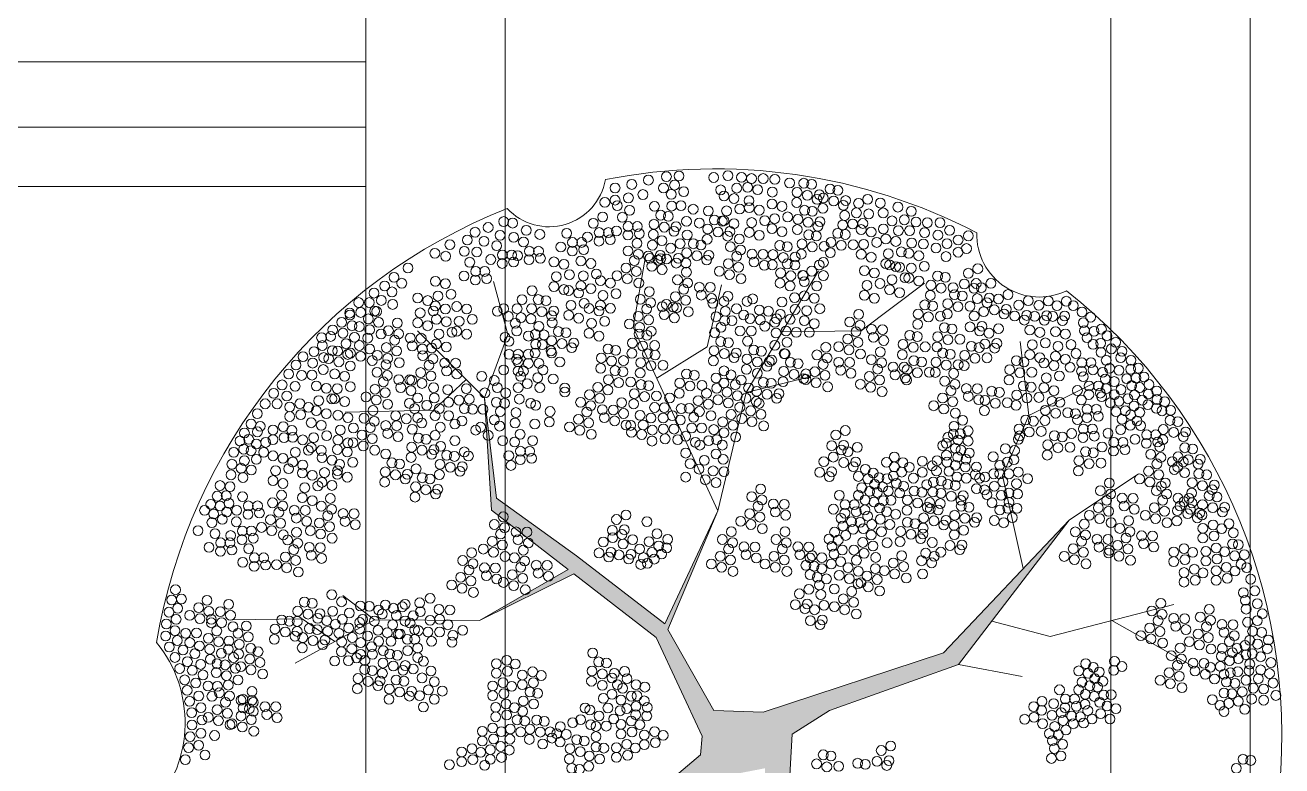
# Model space of a CAD drawing. Header units: metres. Extents: x 0 to 8495, y 0 to 3455.
# Drawn here: x 8299.3 to 8301.375, y 221.845 to 223.068 of the extents above; entities that cross this region are included whole.
import ezdxf

# ---------------------------------------------------------------- set-up
doc = ezdxf.new("R2010")
doc.units = ezdxf.units.M
doc.header["$MEASUREMENT"] = 0
doc.layers.get('0').update_dxf_attribs({"lineweight": 18})
doc.layers.add('zelen', color=69, linetype='Continuous', lineweight=18)

# ---------------------------------------------------------------- blocks, each defined once
blk = doc.blocks.new('z_550')
at = {"linetype": 'Continuous', "lineweight": 13}
blk.add_hatch(color=256, dxfattribs=at).paths.add_polyline_path([(13.85, -29.92), (13.85, -95.11), (29.93, -116.54), (22.78, -191.56), (37.59, -108.88), (81.37, -125.37), (37.97, -106.72), (23.68, -91.54), (28.15, -12.06), (47.8, 0.45), (115.71, 24.56), (173.79, 100.47), (107.67, 30.81), (12.96, -0.45), (-12.96, 0.45), (-37.24, 43.13), (-10.88, 105.37), (-38.87, 45.99), (-85.33, 81.71), (-127.33, 112.08), (-133.58, 164.77), (-130.01, 105.83), (-89.6, 74.6), (-136.3, 47.8), (-86.67, 72.34), (-43.34, 38.85), (-19.21, -12.95), (-20.1, -22.77), (-85.33, -78.14), (-88.9, -115.65), (-154.13, -152.26), (-82.65, -116.54), (-78.18, -82.61), (-9.38, -34.38)])
at = {"lineweight": 13}
for p, q in [((-55.42, 202.04), (-48.97, 239.09)), ((3.99, 167.59), (42.08, 231.66)), ((-121.44, 198.23), (-128.87, 226.09)), ((64.38, 200.09), (97.82, 225.16)), ((-16.45, 191.73), (-9.02, 224.23)), ((-133.58, 164.77), (-168.82, 200.09)), ((-10.88, 105.37), (-55.42, 202.04)), ((23.03, 199.62), (64.38, 200.09)), ((-133.58, 164.77), (-121.44, 198.23)), ((-43.07, 175.24), (-16.45, 191.73)), ((152.64, 155.51), (147.99, 194.51)), ((-143.31, 174.52), (-160.46, 158.3)), ((3.99, 167.59), (37.44, 175.94)), ((152.64, 155.51), (186.09, 172.23)), ((-10.88, 105.37), (3.99, 167.59)), ((-133.58, 164.77), (-130.01, 105.83)), ((-127.33, 112.08), (-133.58, 164.77)), ((-160.46, 158.3), (-206.91, 157.37)), ((138.7, 123.94), (152.64, 155.51)), ((149.66, 75.05), (138.7, 123.94)), ((173.79, 100.47), (210.24, 124.87)), ((-130.01, 105.83), (-89.6, 74.6)), ((-85.33, 81.71), (-127.33, 112.08)), ((-38.87, 45.99), (-10.88, 105.37)), ((-10.88, 105.37), (-37.24, 43.13)), ((173.79, 100.47), (107.67, 30.81)), ((115.71, 24.56), (173.79, 100.47)), ((-38.87, 45.99), (-85.33, 81.71)), ((-136.3, 47.8), (-89.6, 74.6)), ((-86.67, 72.34), (-136.3, 47.8)), ((-86.67, 72.34), (-43.34, 38.85)), ((163.79, 39.44), (228.82, 56.16)), ((-229.57, 48.67), (-266.49, 48.06)), ((-191.43, 48.06), (-233.26, 25.31)), ((-212.35, 36.68), (-229.57, 48.67)), ((-136.3, 47.8), (-191.43, 48.06)), ((133.15, 47.35), (163.79, 39.44)), ((196.31, 47.8), (239.04, 23.66)), ((-12.96, 0.45), (-37.24, 43.13)), ((-43.34, 38.85), (-19.21, -12.95)), ((107.67, 30.81), (12.96, -0.45)), ((47.8, 0.45), (115.71, 24.56)), ((115.71, 24.56), (149.05, 18.3)), ((12.96, -0.45), (-12.96, 0.45)), ((28.15, -12.06), (47.8, 0.45)), ((-19.21, -12.95), (-20.1, -22.77)), ((23.68, -91.54), (28.15, -12.06)), ((-20.1, -22.77), (-85.33, -78.14))]:
    blk.add_line(p, q, dxfattribs=at)
at = {"color": 22, "lineweight": 5}
blk.add_line((-191.43, 48.06), (-208.04, 60.97), dxfattribs=at)
at = {"color": 82, "lineweight": 5}
for centre in [(-5.63, 281.7), (-64.93, 275.2), (-56.17, 277.04), (-47.41, 279.32), (-13.08, 280.7), (-0.96, 275.11), (1.52, 280.79), (4.74, 275.57), (6.78, 280.15), (12.92, 280.15), (19.05, 279.78), (26.79, 277.86), (34.29, 277.71), (38.38, 277.07), (-64.93, 268.8), (-57.92, 269.99), (-50.33, 271.73), (-9.43, 274.2), (-7.64, 270.94), (-2.38, 269.65), (5.47, 268.52), (10, 274.29), (17.74, 273.01), (30.78, 272.95), (36.19, 271.39), (67.84, 269.25), (-70.34, 267.61), (-63.77, 265.87), (-57.34, 263.49), (-44.24, 265.57), (-15.93, 263.06), (-6.33, 263.15), (0.54, 264.16), (5.59, 264.81), (10.85, 263.53), (17.61, 266.77), (22.87, 265.49), (30.49, 267.55), (34.67, 263.51), (38.76, 262.87), (74.56, 267.24), (76.02, 262.11), (83.76, 265.14), (90.77, 262.94), (-76.38, 256.6), (-71.51, 259.92), (-61.14, 259.81), (-12.72, 258.39), (-8.63, 257.75), (-7.64, 257.94), (-2.38, 256.38), (6.91, 257.03), (13.77, 258.03), (18.92, 258.99), (25.79, 260), (80.69, 257.9), (87.12, 258.45), (93.25, 257.26), (99.24, 256.99), (105.96, 256.99), (-104.52, 250.76), (-90.41, 251.39), (-79.45, 249.37), (-73.31, 251.75), (-68.49, 251.75), (-64.21, 252.57), (-58.22, 250.47), (-58.07, 254.95), (-53.25, 254.95), (-52.23, 251.2), (-10.82, 252.07), (-5.71, 249.88), (-4.54, 252.35), (5.59, 251.81), (10.85, 250.25), (17.61, 253.77), (22.87, 252.22), (69.72, 252.06), (76.16, 253.6), (84.05, 252.78), (89.89, 252.78), (97.78, 251.68), (104.79, 250.4), (110.93, 252.96), (120.86, 250.03), (-93.48, 244.16), (-87.49, 242.05), (-87.35, 246.54), (-82.53, 246.54), (-81.5, 242.78), (-73.46, 247.26), (-67.47, 247.99), (-53.41, 246.1), (0.36, 248.32), (72.64, 246.56), (77.43, 248.37), (82.69, 247.09), (91.06, 246.28), (97.2, 245.73), (103.77, 243.62), (109.61, 245.91), (115.45, 247.83), (119.84, 243.35), (-104.21, 238.21), (-97.14, 236.33), (-82.95, 236.76), (-77.69, 235.48), (44.61, 236.03), (64.46, 240.34), (69.72, 238.78), (77.43, 235.37), (78.75, 240.59), (85.61, 241.6), (89.53, 240.81), (94.79, 239.53), (109.03, 239.14), (115.45, 241.43), (-173.9, 233.1), (-91.88, 235.05), (-88.96, 229.56), (-81.64, 228.98), (-74.77, 229.99), (33.75, 229.28), (33.95, 229.16), (38.48, 231.45), (42.42, 234.74), (44.61, 229.16), (66.19, 231.73), (71.45, 230.45), (79.38, 234.76), (82.69, 233.81), (84.63, 233.48), (90.85, 233.03), (97.71, 234.03), (-186.17, 223.67), (-181.2, 228.24), (-177.11, 225.13), (-159.42, 226.12), (-154.16, 224.84), (-97.14, 223.33), (-95.82, 228.55), (-82.95, 223.76), (-77.69, 222.21), (-72.63, 226.45), (-67.38, 225.17), (27.09, 223.67), (34.53, 225.96), (41.11, 223.67), (67.51, 223.95), (74.37, 224.96), (80.69, 226.98), (87.56, 227.99), (89.53, 227.81), (94.79, 226.25), (-191.72, 219.91), (-187.92, 216.07), (-182.22, 220.56), (-168.77, 217.3), (-163.51, 216.01), (-158.11, 218.34), (-151.24, 219.35), (-91.88, 221.78), (-89.4, 221.29), (-84.14, 220.01), (-71.32, 218.67), (-7.68, 215.52), (-5.63, 218.18), (7.37, 216.89), (29.42, 217.53), (34.53, 218.45), (39.79, 217.17), (66.19, 218.74), (71.45, 217.18), (79.38, 221.76), (84.63, 220.2), (-204.57, 209.39), (-199.75, 214.97), (-198.73, 209.75), (-194.2, 214.97), (-191.43, 210.49), (-190.35, 210.25), (-181.93, 213.96), (-167.46, 209.52), (-160.59, 210.52), (-159.42, 213.12), (-154.16, 211.57), (-148.26, 212.88), (-143, 211.6), (-126.87, 210.3), (-123.51, 211.68), (-97.2, 210.48), (-88.09, 213.51), (-81.22, 214.52), (-78.65, 211.84), (-73.39, 210.56), (-72.63, 213.45), (-67.38, 211.89), (-13.52, 214.61), (-6.95, 210.39), (-1.11, 211.68), (10.87, 211.04), (15.69, 210.39), (22.85, 215.25), (29.71, 211.31), (35.85, 210.67), (42.71, 211.68), (176.07, 213.32), (180.6, 209.94), (-168.77, 204.3), (-163.51, 202.74), (-158.9, 206.13), (-153.65, 204.85), (-146.94, 205.1), (-140.08, 206.11), (-98.37, 208.01), (-98.05, 204.39), (-89.4, 208.29), (-84.14, 206.74), (-77.34, 204.06), (-70.47, 205.06), (-11.91, 207.47), (-7.39, 205.45), (-3.44, 205.45), (2.69, 208.38), (6.05, 206.46), (11.46, 205.82), (13.79, 202.52), (19.05, 204.54), (19.93, 206.46), (21.97, 208.75), (27.09, 206.09), (34.53, 205.45), (39.79, 203.9), (181.33, 204.35), (185.13, 207.28), (-219.32, 196.48), (-214.5, 197.12), (-157.59, 198.35), (-150.72, 199.36), (-148.26, 199.89), (-143, 198.33), (-122.78, 196.66), (-94.84, 199.72), (-90.75, 199.08), (-78.65, 198.84), (-73.39, 197.28), (-9.28, 201.88), (0.79, 199.96), (6.64, 199.96), (19.64, 198.95), (24.89, 199.96), (30.3, 199.32), (37.16, 199.32), (153.16, 200.52), (158.42, 199.24), (166.64, 199.65), (171.89, 198.37), (181.91, 200.14), (183.23, 196.48), (186.88, 199.87), (190.82, 200.97), (193.74, 197.49), (-223.27, 189.16), (-218.89, 192.36), (-153.65, 191.58), (-98.64, 189.56), (-98.35, 194.96), (-92.94, 193.41), (-86.66, 193.68), (19.05, 192.45), (25.48, 194.1), (154.47, 192.74), (161.34, 193.75), (167.95, 191.87), (174.82, 192.88), (186.44, 193), (190.38, 193.55), (196.08, 190.62), (198.27, 194.1), (201.63, 189.34), (-229.11, 186.5), (-224, 183.12), (-218.16, 186.05), (-215.6, 185.47), (-116.64, 185.04), (-115.91, 183.67), (-110.51, 182.93), (-98.24, 188.43), (-94, 183.67), (17.45, 184.67), (24, 188.15), (24.46, 187.97), (153.16, 187.52), (158.42, 185.97), (160.55, 183.14), (166.64, 186.65), (171.89, 185.1), (177.42, 188.17), (180.49, 183.32), (185.31, 183.32), (190.53, 188.79), (193.31, 184.58), (200.9, 185.95), (206.31, 184.58), (-236.56, 177.35), (-232.76, 182.11), (-229.84, 176.62), (-224.29, 176.8), (-218.45, 179.73), (-212.4, 177.44), (-207.14, 176.16), (-190.16, 178.3), (-184.77, 176.61), (-167.15, 178.16), (-161.76, 176.3), (-153.57, 179.02), (-135.05, 176.16), (-123.51, 179.45), (-115.91, 178.9), (-114.6, 176.16), (-113.14, 178.9), (165.81, 181.85), (168.73, 176.36), (174.35, 180.94), (180.34, 178.84), (181.27, 175.95), (186.33, 179.57), (191.41, 178.26), (195.06, 180.37), (200.02, 179.36), (206.16, 179.91), (210.25, 180.46), (-240.06, 171.67), (-233.2, 170.94), (-222.09, 171.1), (-216.83, 169.82), (-211.08, 169.66), (-204.22, 170.67), (-191.24, 169.4), (-186.86, 173.27), (-178.7, 174.42), (-177.66, 170.26), (-172.94, 174.31), (-171.87, 174.11), (-166.47, 172.43), (-160.41, 170.24), (-143.22, 169.66), (-128.47, 173.96), (-126.87, 170.21), (-115.91, 170.21), (-111.09, 172.31), (-105.69, 175.43), (-104.52, 170.21), (-97.51, 174.79), (-91.37, 170.03), (160.55, 170.14), (161.86, 175.35), (184.33, 171.1), (189.15, 171.1), (192.87, 174.79), (193.31, 169.66), (197.54, 173.41), (204.11, 174.97), (206.74, 171.22), (208.93, 175.33), (210.98, 170.3), (213.17, 175.79), (215.8, 171.86), (-244.45, 167.19), (-237.58, 165.81), (-220.77, 163.32), (-213.91, 164.33), (-212.4, 164.45), (-207.14, 162.89), (-195.96, 165.36), (-190.57, 163.67), (-185.85, 167.55), (-172.27, 168.58), (-168.79, 164.72), (-160.02, 164.72), (-153.01, 169.11), (-147.02, 163.62), (-141.62, 164.17), (-133.44, 167.46), (-122.48, 167.46), (-115.33, 164.17), (-91.37, 167.92), (165.81, 168.58), (178.2, 168.72), (180.22, 163.72), (184.19, 166.61), (190.18, 167.34), (190.97, 165.45), (197.54, 166.46), (200.02, 162.98), (201.05, 169.2), (204.7, 164.35), (208.2, 166.36), (212.29, 163.62), (215.51, 166.91), (219.89, 168.38), (220.04, 163.98), (224.12, 162.79), (-253.06, 156.57), (-248.97, 161.7), (-242.69, 161.7), (-236.12, 160.08), (-230.71, 161.82), (-230.27, 156.05), (-226.18, 159.89), (-222.09, 158.1), (-216.83, 156.54), (-192.27, 158.2), (-184.51, 161.48), (-173.17, 161.97), (-170.39, 159.22), (-163.97, 160.87), (-157.39, 159.22), (-152.43, 162.52), (-144.25, 159.22), (-139.87, 158.77), (-134.46, 158.77), (-127.45, 162.52), (-125.26, 157.67), (-123.07, 161.97), (-117.08, 157.12), (-109.34, 161.97), (-106.71, 160.87), (-99.11, 157.67), (-44.19, 159.77), (-39.08, 159.68), (-30.17, 159.22), (-25.98, 159.34), (-20.58, 157.66), (-3.94, 156.1), (183.28, 158.87), (188.1, 158.87), (195.5, 162.24), (198.42, 157.58), (203.38, 158.03), (207.91, 160.6), (210.98, 157.21), (215.22, 161.24), (219.74, 159.32), (222.66, 158.03), (227.19, 158.31), (-236.12, 155.04), (-224.76, 151.73), (-219.5, 150.45), (-210.73, 155.73), (-205.47, 154.45), (-196.99, 154.16), (-191.59, 152.48), (-185.53, 150.29), (-180.32, 155.47), (-179.77, 150.17), (-174.77, 153.82), (-168.79, 154.37), (-166.59, 151.63), (-159.58, 155.47), (-156.81, 149.43), (-152.43, 155.47), (-149.21, 151.08), (-145.42, 152.72), (-135.63, 149.43), (-128.47, 153.27), (-125.7, 149.98), (-117.52, 151.63), (-107.15, 151.08), (-99.55, 152.18), (-59.16, 150.56), (-56.76, 150.34), (-51.79, 155.65), (-50.18, 150.62), (-46.09, 154.28), (-39.67, 154.28), (-34.85, 155.47), (-30.61, 153.18), (-23.6, 154.56), (-14.52, 155.47), (-8.32, 152.22), (-2.93, 150.37), (1.7, 153.98), (113.26, 149.89), (117.79, 153), (183.14, 154.38), (189.13, 155.12), (201.63, 153.55), (206.01, 150.44), (206.16, 155.93), (209.52, 152.72), (211.48, 150.25), (-239.03, 143.92), (-234.45, 144.05), (-223.45, 143.95), (-216.58, 144.95), (-202.55, 148.96), (-193.69, 149.14), (-184.49, 146.13), (-179.1, 144.45), (-171.63, 148.34), (-168.41, 143.67), (-164.32, 143.03), (-159.58, 145.13), (-138.26, 147.87), (-131.69, 145.13), (-114.89, 145.68), (-56.32, 146.68), (-50.91, 145.58), (-45.36, 147.87), (-39.52, 148.42), (-38.64, 143.3), (-33.97, 148.42), (-32.07, 142.84), (-27.83, 144.67), (-24.62, 148.97), (-19.36, 148.97), (-13.03, 148.18), (-11.48, 142.84), (-7.64, 146.5), (-1.58, 144.31), (110.05, 144.12), (112.97, 145.77), (116.62, 146.04), (120.71, 147.51), (181.13, 143.99), (181.27, 148.48), (186.09, 148.48), (187.12, 144.72), (194.23, 146.25), (200.9, 148.15), (208.42, 143.02), (214.55, 145.4), (-249.71, 136.21), (-233.14, 136.26), (-229.19, 142.76), (-226.27, 137.27), (-224.76, 138.73), (-219.5, 137.17), (-211.06, 137.7), (-205.8, 136.42), (-171.92, 138.91), (-166.51, 137.35), (-160.23, 137.63), (-156.72, 139.35), (-149.21, 142.38), (-144.25, 136.43), (-124.09, 142.38), (-117.75, 141.65), (-114.69, 136.79), (-109.87, 136.79), (-108.32, 142.38), (-45.51, 142.11), (-22.72, 141.47), (-20.39, 140), (-15.71, 142.38), (-8.55, 140), (107.27, 139.73), (109.17, 140.92), (113.99, 138.26), (115.45, 142.66), (116.91, 137.35), (120.71, 142.11), (140.28, 138.08), (145.1, 137.16), (182.44, 136.57), (191.16, 139.01), (197.15, 136.91), (197.29, 141.39), (202.11, 141.39), (203.14, 137.64), (214.4, 140.91), (220.39, 141.64), (-244.81, 134.36), (-239.55, 133.08), (-234.45, 131.05), (-219.08, 133.36), (-213.82, 132.08), (-209.75, 129.92), (-202.88, 130.93), (-172.21, 133.51), (-161.4, 135.16), (-153.51, 134.69), (-149.42, 134.04), (-142.06, 134.23), (-120.82, 134.41), (-114.83, 132.31), (-108.84, 133.04), (-27.83, 135.79), (-25.5, 130.21), (-18.05, 132.04), (-11.91, 135.33), (-8.12, 132.49), (77.77, 130.94), (81.86, 133.78), (86.39, 130.76), (96.61, 131.49), (104.35, 131.76), (109.32, 134.69), (109.61, 131.03), (115.16, 133.68), (119.54, 132.49), (121.3, 135.88), (133.86, 133.87), (141.31, 131.03), (144.81, 132.31), (186.53, 135.93), (-243.5, 126.58), (-236.63, 127.59), (-229.44, 125.34), (-229.19, 129.49), (-224.18, 124.06), (-217.77, 125.58), (-211.06, 124.7), (-210.9, 126.58), (-205.8, 123.15), (-151.61, 128.37), (-145.33, 128.64), (-119.71, 129.29), (-27.83, 123.16), (-20.82, 127.37), (-13.37, 126.45), (-7.68, 125.99), (47.74, 123.47), (63.02, 123.52), (66.67, 127.28), (70.76, 125.35), (81.42, 123.8), (81.86, 128.56), (85.8, 125.81), (89.75, 128.38), (96.61, 125.72), (101.87, 129.11), (104.06, 126.45), (110.63, 126.18), (113.99, 129.38), (114.87, 123.25), (119.25, 128.47), (124.51, 124.53), (125.09, 128.47), (129.62, 123.25), (134.15, 124.9), (137.36, 129.38), (137.36, 124.9), (142.18, 124.9), (147.15, 125.81), (-244.81, 121.36), (-239.55, 119.81), (-228.13, 117.56), (-221.26, 118.57), (-219.08, 120.36), (-213.82, 118.8), (-17.46, 121.78), (-11.91, 120.32), (64.77, 117.57), (67.98, 122.24), (71.49, 119.4), (73.83, 122.88), (75.72, 118.03), (91.94, 122.61), (98.92, 119.21), (102.41, 120.55), (106.58, 121.09), (109.92, 119.44), (114.01, 118.8), (119.69, 122.61), (125.09, 117.12), (126.7, 122.61), (129.33, 116.47), (134.44, 118.4), (138.97, 120.69), (146.13, 119.68), (151.97, 122.33), (-260.87, 112.91), (-229.44, 112.34), (-214.7, 111.94), (52.94, 113.55), (63.02, 113.55), (66.52, 111.17), (68.86, 115.65), (71.2, 110.07), (72.95, 115.1), (76.16, 110.8), (78.77, 115.85), (80.11, 110.98), (96.4, 115.23), (102.15, 115.32), (106.42, 114.68), (130.64, 113.91), (138.09, 113.55), (142.18, 114.83), (142.18, 109.98), (146.71, 114.28), (-263.94, 105.67), (-257.95, 103.57), (-257.81, 108.05), (-252.99, 108.05), (-251.96, 104.3), (49.87, 106.31), (55.86, 104.21), (56.01, 108.69), (60.83, 108.69), (61.85, 104.94), (66.38, 105.95), (74.12, 106.95), (77.92, 105.03), (82.59, 103.66), (133.27, 109.7), (137.36, 105.86), (141.6, 106.77), (146.42, 106.77), (-276.99, 99.29), (-271.52, 100.96), (-264.08, 99.67), (-250.88, 96.7), (53.81, 101.55), (54.84, 97.43), (59.37, 99.72), (63.89, 99.36), (67.84, 102.65), (70.03, 98.26), (134.44, 100.36), (139.41, 99.17), (143.94, 101.92), (230.46, 100.12), (249.54, 97.95), (257.87, 98.72), (-284.25, 95.03), (-275.39, 93.48), (-267.14, 92.44), (-261.15, 90.34), (-261.01, 94.82), (-256.19, 94.82), (-255.17, 91.07), (47.53, 90.57), (50.46, 94.23), (52.35, 90.02), (56.3, 92.49), (60.24, 95.7), (65.65, 96.06), (244.13, 96.21), (244.13, 91.17), (249.97, 92.18), (254.06, 96.03), (260.2, 93.86), (-278.46, 86.25), (-272.47, 84.15), (-272.33, 88.63), (-267.51, 88.63), (-266.48, 84.88), (-257.67, 85.59), (49.14, 86.82), (54.55, 84.89), (228.86, 83.81), (234.27, 85.55), (238.79, 83.63), (245.72, 84.13), (251.13, 85.87), (255.65, 83.94), (259.76, 88.01), (262.83, 87.64), (-260.74, 78.36), (-254.61, 80.74), (-249.78, 80.74), (-248.76, 76.98), (48.7, 77.48), (50.16, 82.7), (53.67, 78.76), (228.86, 78.77), (234.7, 79.78), (245.72, 79.09), (251.56, 80.1), (260.93, 81.78), (264.15, 77.3), (265.9, 82.33), (-254.75, 76.25), (234.27, 73), (239.67, 74.74), (244.2, 72.82), (251.13, 73.95), (256.53, 75.69), (261.06, 73.77), (267.21, 75.56), (-296.11, 63.93), (234.27, 67.96), (240.11, 68.97), (251.13, 68.92), (256.97, 69.92), (269.26, 69.51), (-298.15, 58.6), (-292.98, 59.07), (-279.59, 58.36), (-213.92, 61.37), (-208.81, 57.61), (-167.76, 57.07), (-162.21, 59.45), (265.46, 62.37), (266.48, 58.35), (271.45, 63.38), (-299.56, 52.17), (-295.02, 54.21), (-288.69, 50.45), (-283.98, 54.49), (-278.58, 52.64), (-272.58, 52.41), (-213.48, 52.58), (-204.72, 51.76), (-198.88, 55.42), (-194.2, 55.23), (-189.23, 53.31), (-187.34, 51.21), (-185.73, 55.88), (-181.49, 54.23), (-180.03, 50.38), (-176.82, 54.96), (-175.36, 56.33), (-171.12, 50.29), (-167.33, 52.4), (-157.54, 53.59), (266.92, 53.77), (272.76, 56.61), (275.39, 51.3), (-300.98, 45.9), (-295.8, 48.4), (-283.3, 48.76), (-277.3, 48.37), (-277.24, 46.57), (-271.9, 46.69), (-208.37, 48.37), (-205.01, 43.79), (-199.31, 46.72), (-197.71, 48.37), (-191.57, 47.45), (-181.93, 45.53), (-175.36, 47.45), (-172.73, 46.45), (-162.21, 47.91), (-157.25, 48.37), (-152.87, 45.53), (267.65, 46.9), (272.76, 47.73), (-301.29, 39.62), (-296.43, 42.45), (-295.17, 37.27), (-290.78, 41.04), (-285.07, 41.17), (-278.8, 38.44), (-274.41, 42.31), (-203.11, 38.85), (-199.31, 43.24), (-195.08, 39.67), (-189.67, 42.6), (-184.71, 41.32), (-179.01, 40.68), (-177.99, 40.68), (-174.19, 37.84), (-170.39, 42.97), (-170.25, 37.84), (-168.35, 42.51), (-163.38, 41.78), (-157.25, 41.78), (-150.24, 39.95), (-145.12, 42.6), (260.65, 39.85), (268.82, 37.38), (270.28, 42.05), (275.1, 41.5), (278.61, 37.48), (-299.41, 33.82), (-292.19, 32.26), (-288.58, 36.18), (-283.51, 34.39), (-278.12, 32.71), (-273.4, 36.59), (-272.06, 30.52), (-208.95, 31.43), (-208.66, 36.56), (-203.4, 32.9), (-198.73, 36.19), (-193.02, 34.05), (-189.23, 36.84), (-182.81, 36.84), (-174.04, 31.89), (-168.79, 33.27), (-161.48, 36.84), (-150.67, 36.38), (-76.77, 30.7), (262.05, 33.21), (266.34, 34.64), (272.91, 35.37), (278.02, 32.9), (-296.43, 28.34), (-289.84, 26.14), (-285.92, 30.37), (-282.93, 24.68), (-277.79, 27.4), (-274.34, 25.1), (-269.99, 24.46), (-212.46, 26.49), (-205.16, 26.67), (-200.92, 28.14), (-198.73, 29.97), (-196.55, 26.76), (-192.55, 30.05), (-168.79, 28.32), (-165.72, 26.31), (-127.39, 25.13), (-121.98, 26.87), (-117.45, 24.95), (-73.55, 26.03), (-69.46, 25.39), (182.49, 25.05), (197.68, 26.33), (262.83, 27.77), (266.78, 29.79), (268.82, 24.84), (270.13, 30.34), (274.52, 28.69), (279.92, 25.67), (-293.92, 22.53), (-287.32, 21.54), (-281.67, 19.19), (-274.71, 20.42), (-269.31, 18.73), (-171.12, 22.28), (-166.45, 17.61), (-161.77, 21.27), (-127.39, 20.1), (-121.54, 21.1), (-113.72, 19.06), (-108.31, 20.8), (-103.79, 18.87), (-77.06, 21.27), (-71.65, 19.72), (-66.54, 17.52), (-65.37, 19.99), (-59.97, 21), (178.84, 21.3), (183.81, 20.02), (186.58, 23.13), (189.65, 20.66), (197.25, 21.57), (201.63, 23.59), (262.54, 20.91), (268.38, 21.36), (274.52, 21.82), (279.19, 19.9), (-291.25, 16.57), (-289.99, 11.04), (-285.44, 14.96), (-279.01, 13.35), (-274.05, 13.2), (-163.09, 11.3), (-160.02, 15.6), (-155.79, 10.65), (-129.29, 13.37), (-123.88, 15.1), (-119.35, 13.18), (-113.72, 14.02), (-107.88, 15.03), (-77.35, 15.87), (-71.65, 13.68), (-63.77, 14.04), (-60.99, 12.12), (-58.65, 17.15), (-53.98, 14.04), (-49.31, 12.76), (168.76, 11.32), (178.84, 11.32), (180.59, 15.35), (184.68, 13.43), (187.31, 17.18), (188.77, 12.88), (191.55, 15.81), (261.08, 14.77), (266.78, 16.42), (270.72, 12.21), (273.35, 17.15), (276.12, 11.75), (281.09, 14.87), (-288.73, 5.24), (-283.87, 8.06), (-276.99, 7.93), (-273.11, 9.76), (-269.82, 4.74), (-167.76, 8.27), (-160.02, 6.35), (-129.29, 8.33), (-123.44, 9.34), (-71.07, 6.81), (-66.54, 9.01), (-61.87, 5.99), (-56.46, 8), (-53.4, 8.18), (-49.6, 5.53), (171.83, 6.47), (176.65, 6.47), (182.35, 8.94), (187.02, 7.84), (189.94, 4.73), (191.99, 8.58), (195.93, 8.76), (249.1, 6.17), (255.24, 9.65), (257.72, 4.16), (259.47, 9.28), (262.83, 5.35), (264.88, 10.29), (269.84, 6.44), (276.12, 5.89), (282.55, 8.37), (-287.63, -0.72), (-282.77, 1.94), (-274.2, 0.86), (-165.72, 2.32), (-127.77, 2.17), (-122.36, 3.91), (-121.93, -1.86), (-117.84, 1.98), (-80.71, 1.78), (-78.23, 0.68), (-73.41, -2.44), (-68.73, 1.78), (-62.31, 0.31), (-58.8, 1.5), (-54.13, -1.79), (-53.98, 2.69), (-48.28, -2.44), (-47.99, 2.05), (169.64, -0.67), (171.68, 1.98), (175.19, -2.5), (177.67, 2.72), (182.2, 3.72), (183.66, 0.43), (190.38, -1.22), (193.74, 2.81), (198.41, 1.44), (253.19, 3.15), (255.24, -0.06), (266.19, 1.13), (-287.48, -7.15), (-282.14, -4.49), (-278.92, -3.18), (-273.52, -4.86), (-129.32, -8.75), (-127.77, -2.87), (-116.51, -4.46), (-102.11, -5.23), (-93.71, -8.02), (-87.28, -5.91), (-83.05, -4.36), (-77.79, -7.01), (-75.01, -7.93), (-69.61, -7.74), (-65.67, -3.99), (-61.87, -6.83), (-56.46, -5.09), (-51.94, -7.01), (166.28, -7.99), (170.66, -4.79), (176.07, -6.53), (179.72, -2.87), (181.47, -6.16), (185.85, -3.97), (195.35, -3.97), (-288.42, -13.27), (-282.77, -11.54), (-275.59, -12.69), (-134.72, -10.49), (-134.72, -15.53), (-128.88, -14.52), (-124.79, -10.68), (-120.31, -14.62), (-120.01, -9.22), (-99.11, -10.77), (-98.09, -14.06), (-95.61, -11.68), (-90.64, -12.14), (-75.01, -13.24), (-61.87, -11.86), (-56.02, -10.86), (-49.59, -12.42), (-44.19, -10.69), (-39.66, -12.61), (163.36, -11.65), (164.97, -15.41), (168.18, -12.2), (172.12, -9.73), (-289.25, -19.04), (-283.97, -17.81), (-145.6, -21.37), (-140.19, -19.63), (-135.67, -21.55), (-130.53, -20.2), (-125.13, -18.46), (-120.6, -20.38), (-103.06, -17.17), (-93.86, -16.07), (-64.24, -19.1), (-58.83, -17.36), (-54.31, -19.28), (-49.59, -17.46), (-43.75, -16.45), (165.99, -19.53), (170.37, -17.33), (-290.95, -25.4), (-280.56, -22.92), (-152.05, -28.03), (-145.6, -26.4), (-139.76, -25.4), (-133.51, -28.41), (-130.53, -25.23), (-124.69, -24.23), (-64.24, -24.13), (-58.39, -23.13), (164.53, -24.74), (169.49, -23.46)]:
    blk.add_circle(centre, 2.58, dxfattribs=at)
at = {"color": 108, "lineweight": 5}
for centre in [(-39.5, 275.15), (-37.95, 281.16), (-33.69, 276.7), (-31.36, 281.54), (-35.43, 271.86), (-28.84, 273.21), (-35.24, 265.66), (-30.32, 265.87), (-23.89, 264.04), (55.12, 266.13), (61.97, 262.13), (63.09, 267.16), (-41.03, 260.9), (-36.94, 260.26), (54.7, 255.7), (55.82, 260.73), (60.01, 256.26), (65.33, 256.53), (68.42, 261.57), (52.07, 251.37), (56.16, 250.73), (64.46, 253.34), (53.97, 245.05), (60.25, 245.33), (65.78, 245.56), (-113.87, 216.44), (-105.38, 216.52), (-101.29, 215.88), (-116.48, 211.67), (-108.88, 211.76), (-103.48, 210.21), (-121.09, 207.66), (-117.48, 204.05), (-114.47, 207.06), (-109.18, 206.36), (-105.05, 202.45), (-116.64, 200.05), (-110.51, 197.3), (-106.85, 198.24), (-102.33, 197.95), (-120.73, 194.56), (-106.65, 193.03), (-103.24, 192.83), (-120.73, 187.78), (-115.91, 187.78), (-110.51, 187.78), (-107, 188.43), (-7.67, 179.04), (-3.95, 176.92), (-11.91, 175.33), (-11.56, 169.85), (-7.67, 172.68), (1.35, 174.27), (5.24, 170.03), (3.83, 164.55), (-266.47, 129.96), (-259.87, 131.86), (-266.93, 124.37), (-261.58, 127.86), (-256.23, 126.93), (-267.41, 118.16), (-260.65, 122.98), (78.1, 122.3), (82.94, 119.88), (86.83, 118.4), (84.68, 114.78), (-48.24, 99.75), (-42.89, 93.42), (-37.26, 90.46), (75.14, 94.52), (-52.02, 85.42), (-47.12, 89.19), (-45.61, 83.67), (-42.05, 86.94), (-37.83, 85.96), (78.09, 88.63), (101.81, 88.79), (106.35, 83.72), (-51.44, 77.26), (-50.07, 80.89), (-47.94, 77.84), (-44.3, 80.05), (-40.5, 82.72), (35.38, 76.79), (37.62, 80.67), (38.65, 81.91), (43.78, 80.77), (96.2, 79.18), (98.34, 83.18), (101.55, 78.11), (102.88, 81.58), (37.51, 71.95), (39.65, 76.36), (41.36, 70.53), (43.78, 75.08), (96.74, 72.24), (42.5, 66.4), (46.19, 69.67), (50.32, 64.36), (43.25, 61.42), (-216.56, 47.7), (-212.09, 45.82), (-216.09, 42.05), (-210.2, 41.11), (-268.36, 32.69), (-186.9, 31.94), (248.41, 32.76), (254.39, 33.08), (258.03, 36.71), (259.71, 30.88), (-265.61, 28.33), (-262.84, 30.16), (-257.04, 27.56), (253.87, 28.93), (258.15, 26.72), (-264.6, 22.61), (-261.76, 23.52), (248.03, 23.22), (253.35, 23.61), (255.24, 19.44), (258.6, 20.27), (-263.25, 16.54), (159.57, 5.28), (165.7, 4.09), (155.13, 2.41), (159.31, 0.58), (164.8, -2.03), (150.43, -4.12), (155.39, -3.08), (159.83, -6.47)]:
    blk.add_circle(centre, 2.58, dxfattribs=at)
at = {"color": 96, "lineweight": 5}
for centre in [(41.3, 269.19), (42.47, 271.67), (44.6, 269.88), (48.11, 274.64), (52.2, 274), (56.29, 268.6), (44.31, 264.48), (50.01, 268.32), (-44.53, 256.14), (31.17, 258.75), (36.57, 257.2), (42.85, 257.47), (-44.82, 250.74), (-39.13, 254.58), (-34.02, 252.39), (-32.85, 254.86), (-27.04, 250.52), (-16.22, 253.63), (30.87, 253.35), (36.81, 250.57), (40.9, 249.93), (41.68, 255), (-45.31, 245.12), (-40.33, 247.46), (-35.72, 243.56), (-30.75, 245.9), (-23.82, 245.86), (-19.74, 245.21), (-16.52, 248.23), (21.56, 244.95), (25.65, 244.31), (33.31, 245.81), (38.71, 244.25), (44.99, 244.53), (48.56, 246.61), (-47.5, 239.44), (-42.39, 237.24), (-41.22, 239.72), (-37.91, 237.89), (-32.8, 235.69), (-31.63, 238.16), (-27.62, 235.69), (-27.33, 241.1), (-21.93, 239.54), (-16.81, 237.34), (-15.65, 239.81), (18.05, 240.19), (23.46, 238.63), (29.74, 238.91), (33.02, 240.41), (48.27, 241.21), (17.76, 234.79), (22.07, 230.56), (25.57, 235.32), (27.47, 229), (29.66, 234.68), (104.62, 228.86), (120.84, 230.37), (125.81, 232.72), (21.77, 225.16), (101.11, 224.1), (106.51, 222.55), (108.71, 228.22), (112.8, 222.82), (118.65, 224.7), (123.76, 222.5), (124.93, 224.97), (127.69, 222.73), (132.67, 225.08), (-108.59, 221.19), (100.82, 218.7), (113.52, 219.07), (117.61, 218.43), (125.5, 217.06), (131.78, 217.33), (136.66, 216.8), (141.63, 219.15), (152.32, 215.92), (162.87, 215.79), (172.38, 215.66), (94.43, 208.97), (97.94, 213.73), (102.03, 213.09), (109.72, 208.91), (110.01, 214.31), (115.42, 212.76), (121.7, 213.03), (128.85, 210.19), (130.61, 214.86), (134.46, 211.13), (139.58, 208.93), (140.75, 211.4), (147.35, 213.58), (157.9, 213.45), (167.41, 213.32), (94.14, 203.57), (99.84, 207.42), (106.12, 207.69), (123.87, 207.85), (127.96, 202.45), (145.15, 207.91), (150.27, 205.71), (151.44, 208.18), (155.71, 207.77), (160.82, 205.58), (161.99, 208.05), (165.22, 207.65), (170.33, 205.45), (171.5, 207.92), (-52.31, 198.42), (-48.22, 197.78), (-12.64, 199.13), (89.92, 197.72), (94.01, 197.07), (104.67, 196.96), (108.18, 201.72), (112.27, 201.08), (121.68, 202.17), (126.79, 199.98), (131.71, 198.86), (136.69, 201.21), (-87.83, 191.21), (-68.71, 190.5), (-64.62, 189.86), (-55.82, 193.66), (-50.41, 192.1), (-44.13, 192.38), (-12.94, 189.7), (-9.43, 194.46), (-5.34, 193.82), (4.71, 194.64), (7.92, 189.97), (12.01, 189.33), (86.42, 192.96), (91.82, 191.4), (98.1, 191.67), (104.38, 191.56), (110.08, 195.4), (116.36, 195.68), (122.42, 191.93), (126.51, 191.29), (129.52, 193.19), (134.63, 190.99), (135.8, 193.46), (-72.22, 185.74), (-66.81, 184.19), (-60.53, 184.46), (-56.11, 188.26), (-51.48, 183.3), (-47.98, 188.06), (-43.89, 187.42), (-13.23, 184.3), (-7.53, 188.15), (-2.42, 185.95), (-1.25, 188.42), (4.41, 185.21), (9.82, 183.65), (16.1, 183.93), (27.21, 183.48), (31.3, 182.84), (86.13, 187.55), (92.15, 184.37), (96.24, 183.73), (103.78, 183.61), (107.29, 188.37), (111.38, 187.73), (118.92, 187.17), (124.32, 185.61), (130.6, 185.89), (146.03, 184.37), (150.12, 183.73), (-72.51, 180.34), (-64.94, 179.2), (-60.85, 178.56), (-51.77, 177.89), (-46.08, 181.74), (-39.8, 182.01), (-27.41, 177.4), (-23.32, 176.76), (4.12, 179.81), (9.83, 177.75), (14.93, 181.45), (23.71, 178.72), (29.11, 177.16), (35.39, 177.44), (88.65, 179.61), (94.05, 178.05), (100.33, 178.32), (103.49, 178.21), (109.18, 182.06), (115.47, 182.33), (118.62, 181.77), (142.53, 179.61), (147.93, 178.05), (154.21, 178.33), (-68.45, 174.44), (-63.04, 172.88), (-56.76, 173.16), (-51.37, 171.85), (-47.28, 171.21), (-30.92, 172.64), (-25.51, 171.09), (-19.23, 171.36), (13.05, 173.08), (17.14, 172.44), (23.42, 173.32), (34.23, 174.96), (88.35, 174.21), (142.24, 174.21), (149.74, 171.11), (153.83, 170.47), (-68.74, 169.04), (-54.87, 167.09), (-49.47, 165.53), (-43.19, 165.81), (-31.21, 167.24), (9.25, 162.92), (9.54, 168.32), (14.94, 166.76), (20.06, 164.56), (21.23, 167.04), (129.57, 163.57), (133.08, 168.33), (137.17, 167.69), (146.23, 166.35), (151.64, 164.79), (157.92, 165.07), (164.85, 163.09), (-55.17, 161.69), (129.28, 158.17), (134.98, 162.02), (141.26, 162.29), (145.94, 160.95), (161.35, 158.33), (166.75, 156.78), (168.94, 162.45), (173.03, 157.05), (150.97, 153.22), (155.06, 152.58), (161.06, 152.93), (226.89, 152.96), (230.98, 152.32), (51.14, 145.33), (56.12, 147.67), (147.17, 143.06), (147.47, 148.46), (152.87, 146.91), (159.15, 147.18), (166.09, 144.9), (170.18, 144.26), (223.38, 148.2), (228.78, 146.65), (233.9, 144.45), (235.07, 146.92), (48.95, 139.65), (54.06, 137.46), (55.23, 139.93), (57.46, 136.53), (62.43, 138.87), (162.58, 140.14), (167.99, 138.58), (174.27, 138.85), (223.09, 142.8), (234.65, 138.6), (238.74, 137.96), (-178.24, 130.05), (-157.02, 129.93), (44.82, 131.34), (49.79, 133.68), (55.27, 130.85), (61.55, 131.13), (162.29, 134.74), (178.94, 131.81), (184.34, 130.25), (190.62, 130.53), (231.14, 133.84), (236.55, 132.29), (241.66, 130.09), (242.83, 132.56), (-185.83, 125.93), (-180.43, 124.38), (-174.15, 124.65), (-169.58, 127.49), (-157.31, 124.52), (-146.5, 126.17), (42.63, 125.66), (48.91, 125.94), (60.38, 128.66), (178.64, 126.41), (230.85, 128.44), (242.02, 125.02), (246.11, 124.38), (-186.13, 120.53), (-175.32, 122.18), (-169.88, 118.06), (-166.37, 122.82), (-164.47, 116.51), (-162.28, 122.18), (-158.19, 116.78), (238.52, 120.26), (243.92, 118.71), (249.04, 116.51), (250.2, 118.98), (-170.17, 112.66), (-159.36, 114.31), (88.8, 111.11), (92.31, 115.87), (100.49, 109.82), (111.82, 113.13), (116.94, 110.93), (118.1, 113.4), (234.26, 110.28), (238.23, 114.86), (247.46, 113.38), (251.55, 112.74), (-59.24, 103.22), (88.51, 105.7), (94.21, 109.55), (99.32, 107.35), (100.84, 106.51), (104.93, 105.87), (106.13, 109.28), (117.08, 107.89), (121.17, 107.24), (230.76, 105.52), (236.16, 103.96), (238.35, 109.64), (242.44, 104.24), (243.66, 103.22), (243.96, 108.62), (249.36, 107.06), (254.47, 104.87), (255.64, 107.34), (-64.22, 100.88), (88.73, 99.35), (92.82, 98.71), (97.34, 101.75), (102.74, 100.19), (107.85, 98), (109.02, 100.47), (113.28, 97.72), (113.58, 103.13), (118.98, 101.57), (124.09, 99.37), (125.26, 101.84), (241.27, 101.76), (-66.41, 95.2), (-66.23, 91.35), (-61.29, 93), (-60.13, 95.47), (-55.75, 90.3), (85.22, 94.59), (90.63, 93.04), (95.74, 90.84), (96.91, 93.31), (97.04, 96.35), (113.39, 92.89), (118.37, 95.23), (-71.2, 89.01), (-67.11, 83.61), (-60.72, 87.96), (84.93, 89.19), (111.2, 87.22), (116.31, 85.02), (117.48, 87.49), (-73.39, 83.33), (-68.28, 81.14), (-62.91, 82.29), (-57.8, 80.09), (-56.63, 82.56), (36.95, 64.15), (-228.31, 57.44), (31.98, 61.81), (-231.82, 52.68), (-226.41, 51.13), (-224.22, 56.8), (-220.13, 51.4), (29.79, 56.13), (34.9, 53.93), (36.07, 56.41), (39.93, 53.42), (44.9, 55.76), (-240.32, 48.07), (-236.23, 47.43), (-232.11, 47.28), (-221.3, 48.93), (37.74, 47.74), (42.85, 45.55), (44.02, 48.02), (-244.12, 37.91), (-243.82, 43.31), (-238.42, 41.75), (-233.31, 39.55), (-232.14, 42.03), (-229.19, 38.81), (-225.69, 43.57), (-223.79, 37.25), (-221.6, 42.93), (-217.51, 37.53), (-229.48, 33.41), (-218.68, 35.05), (-187, 25.38), (-183.49, 30.14), (-179.41, 29.5), (-175.32, 24.1), (-200.19, 17.29), (-196.69, 22.05), (-192.6, 21.41), (-187.29, 19.98), (-181.6, 23.82), (-176.48, 21.62), (-200.48, 11.89), (-194.79, 15.74), (-189.68, 13.54), (-188.51, 16.01), (-183.6, 11.76), (-180.09, 16.52), (-176, 15.88), (-183.89, 6.36), (-178.19, 10.21), (-173.08, 8.01), (-171.91, 10.48), (-113.22, 5.41), (-109.71, 10.17), (-105.62, 9.53), (-113.51, 0.01), (-107.81, 3.86), (-112.42, -5.1), (-106.2, -4.59), (-114.61, -10.78), (-110, -14.75), (-109.71, -9.35), (-104.31, -10.91), (-85.17, -14.89), (-81.08, -15.53), (-88.68, -19.65), (-83.27, -21.2), (-74.97, -18.69), (-70.88, -19.33), (75, -20.56), (79.97, -18.21), (-88.97, -25.05), (-78.77, -28.85), (-78.48, -23.45), (-73.07, -25), (40.98, -27.61), (44.49, -22.85), (48.58, -23.49), (52.67, -28.89), (62.57, -27.25), (66.66, -27.89), (72.81, -26.23), (77.92, -28.43), (79.09, -25.96), (265.25, -25.15), (269.34, -25.79), (-87.77, -29.88), (-83.68, -30.52), (46.39, -29.17), (261.74, -29.91)]:
    blk.add_circle(centre, 2.58, dxfattribs=at)
at = {"color": 7, "lineweight": 5}
for centre in [(-123.51, 257.54), (-118.83, 256.71), (-138.55, 251.95), (-131.69, 254.43), (-125.41, 250.31), (-118.25, 249.21), (-111.68, 252.96), (-151.84, 245.36), (-142.64, 247.83), (-133.88, 247.19), (-127.25, 244.83), (-113.12, 246.82), (-110.05, 241.96), (-105.23, 241.96), (-58.12, 242.06), (-4.36, 244.28), (1.03, 242.6), (-159.73, 240.88), (-154.03, 239.32), (-144.25, 241.88), (-141.37, 236.17), (-137.67, 241.52), (-130.31, 237.6), (-124.32, 235.5), (-124.18, 239.98), (-119.36, 239.98), (-118.34, 236.23), (-116.19, 239.58), (-110.2, 237.48), (-54.83, 237.03), (-52.73, 240.37), (-46.67, 238.18), (-40.91, 238.07), (-5.44, 235.38), (-1.06, 239.26), (7.1, 240.41), (8.14, 236.25), (12.86, 240.29), (-144.44, 228.93), (-138.3, 231.31), (-133.48, 231.31), (-63.92, 229.12), (-59.21, 233.16), (-53.82, 231.31), (-45.62, 234.03), (-40.23, 232.34), (-27.42, 230.94), (-10.16, 231.34), (-4.77, 229.66), (-0.05, 233.53), (13.53, 234.57), (-138.45, 226.83), (-132.46, 227.56), (-58.53, 227.44), (-52.47, 225.25), (-32.13, 226.9), (-26.74, 225.22), (-20.68, 223.03), (-14.92, 222.91), (1.29, 227.47), (-51.63, 216.62), (-46.91, 220.66), (-33.22, 218.01), (-28.84, 221.88), (-27.83, 216.15), (-19.64, 218.87), (-14.24, 217.19), (-48.33, 211.6), (-46.23, 214.94), (-40.17, 212.75), (-37.94, 213.96), (-34.41, 212.63), (-32.54, 212.28), (-26.48, 210.09), (-208.73, 204.58), (-204.35, 208.45), (-203.33, 202.73), (-199.44, 202.33), (-194.73, 206.37), (-189.33, 204.52), (-179.42, 204.23), (-57.43, 203.68), (-52.71, 207.72), (-47.32, 205.87), (-39.13, 208.59), (-33.74, 206.91), (58.45, 204.72), (63.17, 208.76), (63.85, 203.03), (-213.44, 200.54), (-208.05, 198.86), (-201.99, 196.67), (-195.01, 196.25), (-194.05, 200.65), (-187.99, 198.46), (-184.14, 200.19), (-178.74, 198.51), (-172.68, 196.32), (-166.92, 196.2), (-52.04, 202), (-45.97, 199.81), (57.37, 195.82), (61.75, 199.69), (69.91, 200.84), (70.95, 196.69), (75.67, 200.73), (-210.88, 189.51), (-206.5, 193.38), (-199.4, 192.38), (-194, 190.53), (-185.22, 191.29), (-180.84, 195.17), (-179.83, 189.44), (-171.64, 192.16), (-166.25, 190.48), (-161.35, 191.09), (45.88, 191.48), (52.65, 191.78), (58.04, 190.1), (62.76, 193.97), (76.34, 195), (-210.21, 183.79), (-205.49, 187.66), (-204.11, 188.34), (-198.72, 186.66), (-192.66, 184.47), (-189.94, 187.25), (-184.55, 185.57), (-178.48, 183.38), (-166.06, 187.05), (-160.67, 185.37), (-154.61, 183.18), (-148.85, 183.06), (41.17, 187.44), (46.56, 185.76), (52.62, 183.57), (58.38, 183.45), (64.11, 187.91), (69.81, 184.97), (74.53, 189.01), (75.2, 183.29), (-204.15, 181.6), (-185.44, 182.34), (-162.77, 182.03), (-148.17, 177.34), (40.08, 178.54), (44.46, 182.41), (45.47, 176.69), (53.66, 179.41), (59.06, 177.72), (68.73, 176.07), (73.11, 179.95), (81.27, 181.1), (82.31, 176.94), (87.03, 180.98), (113.05, 177.66), (-74.02, 170.38), (-1.7, 171.71), (35.36, 174.5), (40.76, 172.82), (46.82, 170.63), (64.01, 172.03), (69.4, 170.35), (74.12, 174.22), (87.7, 175.26), (108.34, 173.62), (113.73, 171.93), (119.79, 169.74), (125.55, 169.62), (-78.4, 166.5), (-73.01, 164.65), (-21.26, 163.38), (-16.88, 167.25), (-10.8, 163.8), (-6.08, 167.84), (-0.69, 165.99), (75.46, 168.16), (107.25, 164.72), (111.63, 168.59), (112.64, 162.87), (120.84, 165.58), (126.23, 163.9), (-83.11, 162.46), (-79.82, 157.44), (-77.72, 160.78), (-71.66, 158.59), (-65.9, 158.47), (-61.52, 162.35), (-60.51, 156.62), (-15.87, 161.53), (-5.41, 162.12), (0.65, 159.93), (6.41, 158.02), (10.8, 161.9), (11.81, 156.17), (102.54, 160.68), (107.93, 158.99), (113.99, 156.8), (-256.35, 151.14), (-251.58, 149.89), (-88.92, 149.52), (-84.2, 153.56), (-78.81, 151.71), (-70.62, 154.43), (-65.22, 152.75), (7.09, 152.3), (13.15, 150.11), (-259.87, 146.37), (-257.59, 143.05), (-253.03, 146.99), (-209.41, 147.95), (-198.07, 145.26), (-192.68, 143.41), (-83.52, 147.84), (-77.46, 145.65), (-265.48, 136.21), (-262.16, 142.22), (-260.29, 137.87), (-256.35, 137.04), (-253.65, 140.57), (-248.68, 141.39), (-210.73, 142.74), (-205.47, 141.18), (-202.79, 141.22), (-197.4, 139.54), (-191.33, 137.35), (221.38, 139.23), (-253.65, 132.48), (-185.54, 135.36), (-182.33, 130.69), (216.66, 135.19), (219.96, 130.16), (222.05, 133.5), (228.11, 131.31), (233.87, 131.2), (215.57, 126.29), (220.97, 124.44), (229.16, 127.16), (234.55, 125.47), (-272.7, 118.75), (11.58, 116.92), (194.96, 120.03), (210.86, 122.25), (216.25, 120.57), (222.31, 118.38), (224.38, 120.03), (-274.17, 113.16), (-269.46, 113.46), (-240.36, 113.68), (6.86, 112.88), (12.25, 111.2), (190.25, 115.99), (193.54, 110.96), (195.64, 114.3), (201.7, 112.11), (207.46, 112), (219.66, 115.99), (222.96, 110.96), (225.05, 114.3), (231.11, 112.11), (236.88, 112), (-280.83, 105.69), (-277.55, 108.9), (-276.08, 103.76), (-272.7, 108.02), (-269.17, 104.79), (-267.99, 109.34), (-245.08, 109.64), (-241.78, 104.62), (-239.69, 107.96), (-233.62, 105.77), (-227.86, 105.65), (-219.41, 107.89), (-214.02, 106.21), (-207.96, 104.02), (-202.2, 103.9), (5.78, 103.98), (10.16, 107.86), (18.32, 109.01), (19.36, 104.85), (24.08, 108.89), (24.75, 103.17), (189.16, 107.09), (194.55, 105.24), (202.75, 107.96), (208.14, 106.27), (218.58, 107.09), (223.97, 105.24), (232.16, 107.96), (237.55, 106.27), (-246.16, 100.75), (-240.77, 98.9), (-232.58, 101.61), (-227.19, 99.93), (-220.5, 99), (-216.12, 102.87), (-215.11, 97.15), (-206.92, 99.86), (-201.52, 98.18), (-128.48, 98.25), (-123.77, 102.29), (-123.09, 96.57), (1.06, 99.94), (6.45, 98.26), (11.17, 102.13), (181.76, 98.43), (184.45, 103.05), (189.84, 101.37), (195.9, 99.18), (205.17, 100.23), (213.86, 103.05), (219.25, 101.37), (225.31, 99.18), (-245.49, 95.02), (-239.43, 92.83), (-237.2, 90.11), (-232.49, 94.15), (-225.22, 94.96), (-219.82, 93.27), (-213.76, 91.08), (-125.19, 93.22), (-117.03, 94.38), (-115.98, 90.22), (-111.27, 94.26), (-8.57, 90.38), (-3.86, 94.42), (12.51, 96.07), (19.73, 90.38), (24.44, 94.42), (69.71, 92.7), (177.04, 94.39), (182.43, 92.7), (188.5, 90.51), (194.26, 90.4), (200.45, 96.19), (203.75, 91.16), (205.84, 94.5), (211.91, 92.31), (217.67, 92.2), (-233.91, 85.09), (-231.81, 88.43), (-225.75, 86.24), (-219.99, 86.12), (-140.37, 83.39), (-134.28, 85.31), (-129.57, 89.35), (-128.89, 83.63), (-124.18, 87.5), (-113.16, 84.77), (-110.59, 88.54), (-5.28, 85.36), (-3.18, 88.7), (2.88, 86.51), (8.64, 86.39), (23.02, 85.36), (25.12, 88.7), (31.18, 86.51), (36.94, 86.39), (60.61, 84.79), (65.32, 88.83), (70.72, 86.98), (175.96, 85.49), (180.34, 89.36), (181.35, 83.64), (189.54, 86.36), (194.93, 84.67), (199.37, 87.29), (204.76, 85.44), (212.95, 88.16), (218.34, 86.47), (-243.01, 77.17), (-238.29, 81.21), (-232.9, 79.36), (-224.71, 82.08), (-219.31, 80.4), (-145.09, 79.34), (-139.7, 77.66), (-122.83, 81.44), (-117.87, 80.73), (-112.48, 79.05), (-106.42, 76.86), (-100.66, 76.74), (-14.38, 77.44), (-9.66, 81.48), (-4.27, 79.63), (3.92, 82.35), (9.32, 80.67), (13.92, 77.44), (18.64, 81.48), (24.03, 79.63), (32.22, 82.35), (61.97, 79.41), (66, 83.11), (72.06, 80.92), (81.41, 78.01), (85.8, 81.88), (171.24, 81.45), (176.63, 79.77), (182.69, 77.58), (194.65, 83.25), (200.04, 81.57), (206.1, 79.38), (-237.61, 75.49), (-231.55, 73.3), (-146.17, 70.45), (-141.79, 74.32), (-133.63, 75.47), (-132.59, 71.31), (-127.87, 75.35), (-118.96, 71.83), (-114.58, 75.7), (-105.37, 72.7), (-99.98, 71.01), (-8.98, 75.76), (-2.92, 73.57), (19.32, 75.76), (25.38, 73.57), (52.88, 71.49), (57.59, 75.53), (62.99, 73.68), (67.49, 71.2), (71.87, 75.08), (76.7, 73.97), (82.09, 72.28), (86.81, 76.16), (-150.89, 66.41), (-145.5, 64.72), (-140.78, 68.6), (-127.2, 69.63), (-123.67, 67.79), (-118.28, 66.11), (-113.57, 69.98), (-112.22, 63.92), (58.27, 69.81), (62.78, 67.16), (64.33, 67.62), (68.17, 65.48), (72.88, 69.35), (88.15, 70.09), (-139.44, 62.53), (55.12, 59.14), (59.5, 63.02), (60.51, 57.29), (74.23, 63.29), (-268.2, 56.29), (-267.19, 50.56), (50.4, 55.1), (55.79, 53.42), (61.86, 51.23), (217.32, 52.74), (222.04, 56.79), (222.71, 51.06), (247.47, 53.61), (-265.84, 44.5), (-258.88, 44.9), (216.24, 43.85), (220.62, 47.72), (228.77, 48.87), (229.82, 44.71), (234.54, 48.75), (242.76, 49.57), (246.05, 44.54), (248.15, 47.88), (254.21, 45.69), (259.97, 45.58), (-263.26, 41.02), (-257.87, 39.17), (211.52, 39.81), (216.91, 38.12), (221.63, 42), (235.21, 43.03), (241.67, 40.67), (247.06, 38.82), (255.26, 41.54), (-267.97, 36.98), (-262.58, 35.3), (-256.52, 33.11), (-252.66, 31.44), (222.97, 35.93), (232.21, 33.27), (236.96, 36.63), (242.35, 34.95), (-251.65, 25.71), (227.49, 29.23), (230.79, 24.2), (232.89, 27.54), (238.95, 25.35), (244.71, 25.24), (-256.37, 21.84), (-250.3, 19.65), (226.41, 20.33), (231.8, 18.48), (239.99, 21.2), (245.39, 19.51), (-268.4, 13.8), (221.69, 16.29), (227.09, 14.61), (233.15, 12.42), (-267.72, 8.08), (-261.66, 5.89), (-260.58, 6.4), (-255.9, 5.77), (-255.86, 10.44), (-255.18, 4.71), (-268.81, -0.99), (-261.66, -2.5), (-260.62, 1.73), (-257.28, 1.37), (-255.22, 0.05), (-249.12, 2.52), (-248.08, -1.64), (-243.36, 2.41), (-267.46, -7.05), (-266.38, -6.54), (-260.99, -8.23), (-256.27, -4.35), (-242.69, -3.32), (-254.92, -10.42)]:
    blk.add_circle(centre, 2.58, dxfattribs=at)
at = {"color": 246, "lineweight": 5}
for centre in [(-27.4, 257.63), (-20.68, 256.71), (-64.45, 219.67), (4.45, 215.52), (-213.63, 189.62), (-158.9, 193.13), (-104.96, 182.93), (-102.91, 179.55), (-36.31, 164.81), (177.15, 156.49), (-239.47, 149.69), (178.21, 153.33), (-244.87, 147.95), (-244.87, 142.91), (-234.94, 147.77), (147.73, 144.85), (175.14, 146.1), (-224.18, 110.79), (74.56, 101), (79.52, 98.26), (-151.84, 53.31), (250.27, 17.06), (256.55, 15.41)]:
    blk.add_circle(centre, 2.58, dxfattribs=at)
at = {"color": 22, "lineweight": 5}
blk.add_circle((219.37, 145.4), 2.58, dxfattribs=at)
at = {"lineweight": 15}
for centre, radius, start, end in [((-12.2, -12.63), 297.87, 62.52444, 101.19111), ((-99.61, 284.85), 30.06, 222.84494, 349.9038), ((-12.2, -12.63), 297.87, 111.55763, 170.55562), ((158.13, 250.77), 32.91, 178.46683, 295.75586), ((-12.2, -12.63), 297.87, 352.72126, 51.69826), ((-358.12, -5.96), 67.04, 318.77226, 39.0179)]:
    blk.add_arc(centre, radius, start, end, dxfattribs=at)

msp = doc.modelspace()

# ---------------------------------------------------------------- linework, layer by layer
at = {"color": 251, "lineweight": 0}
for p, q in [((8299.8626, 225.0513), (8299.8626, 222.8013)), ((8301.3226, 225.0513), (8301.3226, 220.7353)), ((8301.0926, 224.8213), (8301.0926, 220.9653)), ((8299.8626, 224.0575), (8299.8626, 220.7353)), ((8300.0926, 224.0575), (8300.0926, 220.9653)), ((8297.0926, 223.007), (8299.8626, 223.007)), ((8297.0926, 222.8994), (8299.8626, 222.8994)), ((8296.8626, 222.8013), (8299.8626, 222.8013))]:
    msp.add_line(p, q, dxfattribs=at)

# ---------------------------------------------------------------- block references
at = {"layer": 'zelen', "xscale": 0.003139158600807469, "yscale": 0.003139158600807469, "zscale": 0.003139158600807469}
msp.add_blockref('z_550', (8300.478, 221.935), dxfattribs=at)

doc.saveas('drawing.dxf')
